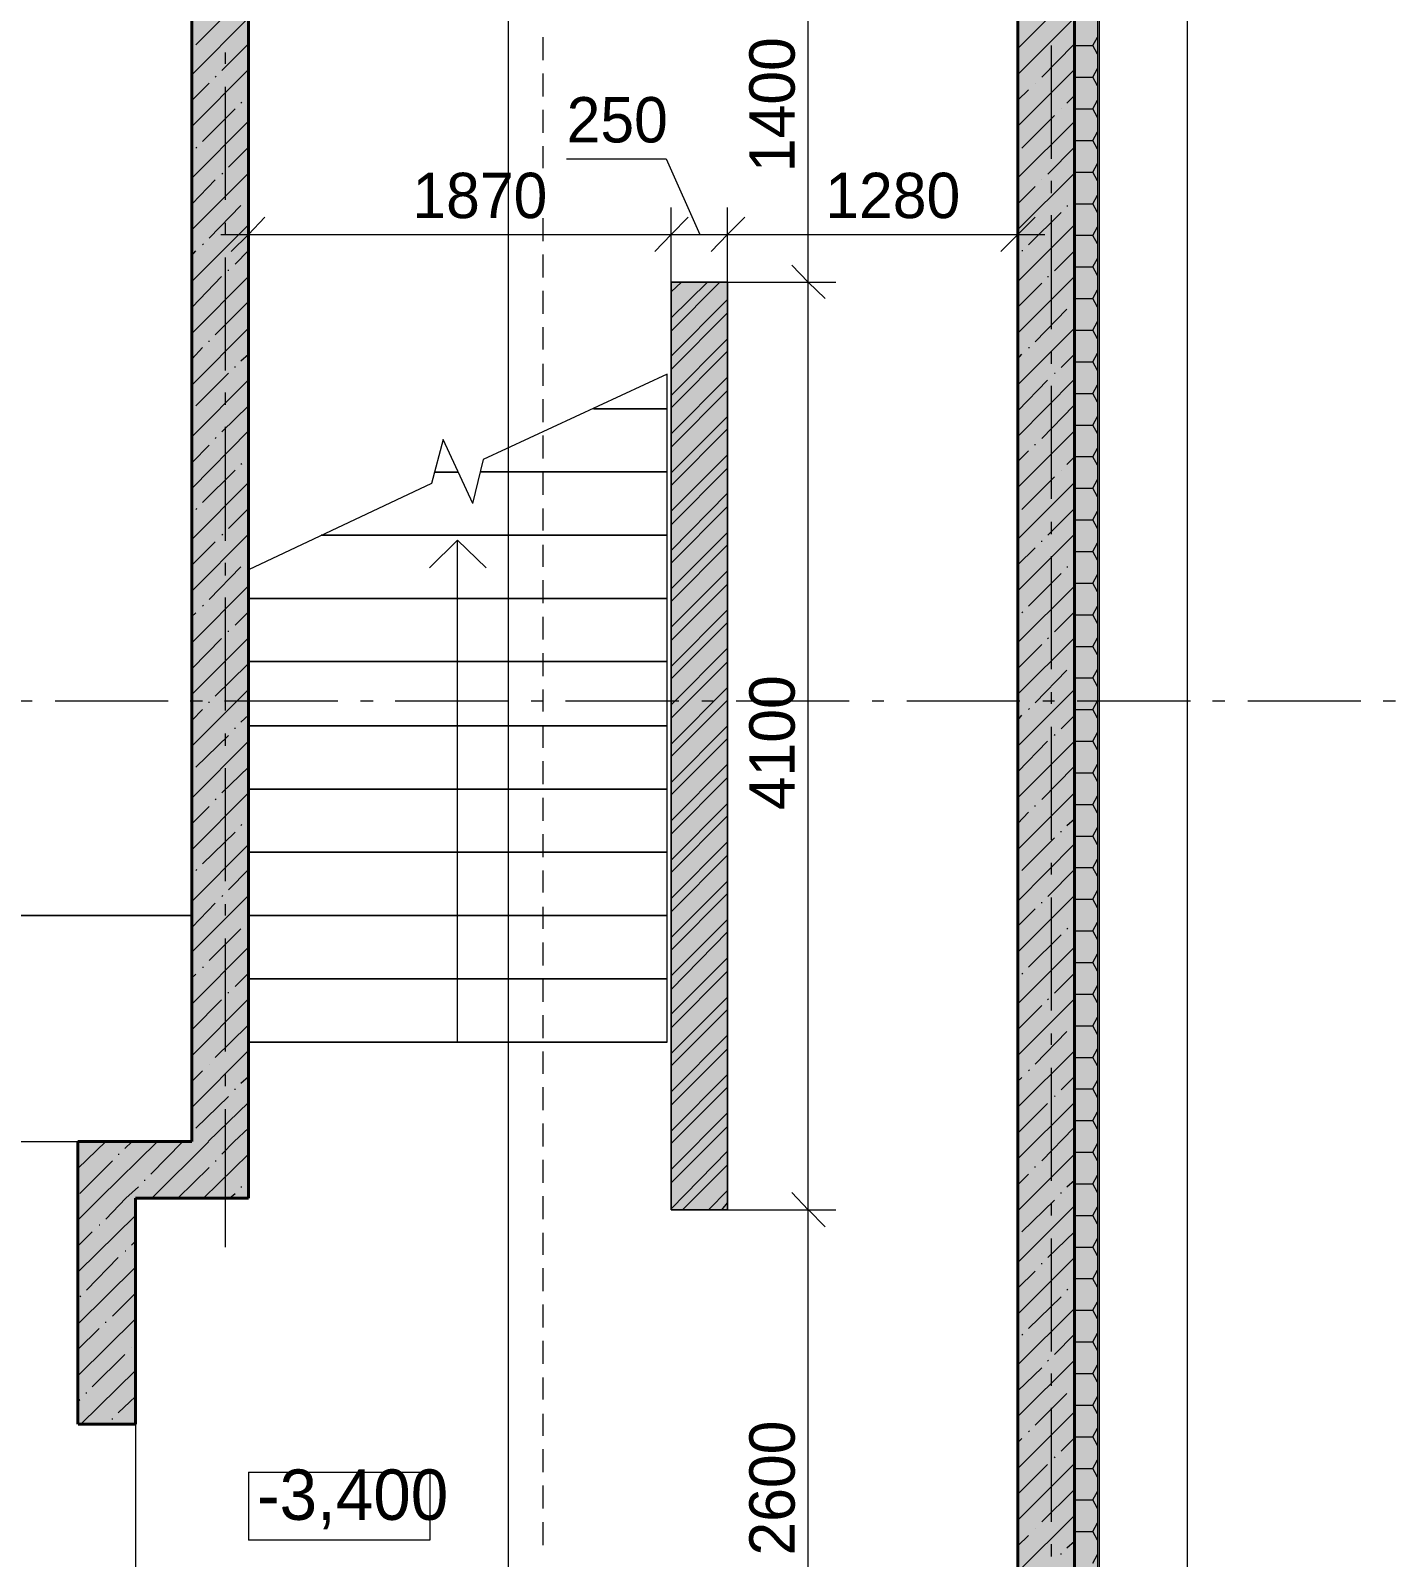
# Model space of a CAD drawing. Header units: millimetres. Extents: x -401725 to 250493, y 305116 to 802890.
# Drawn here: x -375094.682 to -375092.308, y 508973.08 to 508975.737 of the extents above; entities that cross this region are included whole.
import ezdxf

# ---------------------------------------------------------------- set-up
doc = ezdxf.new("R2010")
doc.units = ezdxf.units.MM
doc.layers.add('PDF _Геометрия', color=7, linetype='Continuous', true_color=0x1d1d1d)
doc.layers.add('PDF _Сплошная заливка', color=7, linetype='Continuous', true_color=0xffffff)
doc.layers.add('PDF _Текст', color=7, linetype='Continuous')

msp = doc.modelspace()

# ---------------------------------------------------------------- hatches: boundary and pattern name
at = {"layer": 'PDF _Сплошная заливка', "transparency": 33554559}
h = msp.add_hatch(color=256, dxfattribs=at)
h.paths.add_polyline_path([(-375094.5014482606, 508973.3128473889), (-375094.5014482606, 508973.7054729856), (-375094.59968604, 508973.7054729856), (-375094.59968604, 508973.3128473889)])
h.paths.add_polyline_path([(-375094.5014482606, 508972.7412039834), (-375094.59968604, 508972.7412039834), (-375094.59968604, 508972.6628738374), (-375094.5014482606, 508972.6628738374)])

# ---------------------------------------------------------------- linework, layer by layer
at = {"layer": 'PDF _Геометрия', "color": 8, "lineweight": 9, "true_color": 0x808080}
for points in [[(-375093.8513441618, 508988.3287849821), (-375093.8513441618, 508972.0014773926)], [(-375093.7913059131, 508975.7254213092), (-375093.7913059131, 508975.68540814)], [(-375093.7913059131, 508975.6620939437), (-375093.7913059131, 508975.6220807746)], [(-375093.7913059131, 508975.5987631875), (-375093.7913059131, 508975.5587500183)], [(-375093.7913059131, 508975.5354069999), (-375093.7913059131, 508975.4970819275)], [(-375093.7913059131, 508975.472077939), (-375093.7913059131, 508975.4337528666)], [(-375093.7913059131, 508975.4104086953), (-375093.7913059131, 508975.3704219026)], [(-375093.7913059131, 508975.3470796344), (-375093.7913059131, 508975.3070928417)], [(-375093.7913059131, 508975.2837505735), (-375093.7913059131, 508975.2437374044)], [(-375093.7913059131, 508975.2204215127), (-375093.7913059131, 508975.1820964403)], [(-375093.7913059131, 508975.1570924518), (-375093.7913059131, 508975.1187410029)], [(-375093.7913059131, 508975.0954232081), (-375093.7913059131, 508975.0554100389)], [(-375093.7913059131, 508975.0320941472), (-375093.7913059131, 508974.992080978)], [(-375093.7913059131, 508974.9687379596), (-375093.7913059131, 508974.9287511669)], [(-375093.7913059131, 508974.9054072033), (-375093.7913059131, 508974.8670821309)], [(-375093.7913059131, 508974.8420781425), (-375093.7913059131, 508974.8037530701)], [(-375093.7913059131, 508974.7804105941), (-375093.7913059131, 508974.7404238015)], [(-375093.7913059131, 508974.7170815333), (-375093.7913059131, 508974.6770947406)], [(-375093.7913059131, 508974.6537524724), (-375093.7913059131, 508974.6137393032)], [(-375093.7913059131, 508974.5904217161), (-375093.7913059131, 508974.5520702672)], [(-375093.7913059131, 508974.5270926552), (-375093.7913059131, 508974.4887412064)], [(-375093.7913059131, 508974.4654251069), (-375093.7913059131, 508974.4254119378)], [(-375093.7913059131, 508974.4020943507), (-375093.7913059131, 508974.3620811815)], [(-375093.7913059131, 508974.3387398585), (-375093.7913059131, 508974.2987530658)], [(-375093.7913059131, 508974.2754091022), (-375093.7913059131, 508974.2370840298)], [(-375093.7913059131, 508974.2120800413), (-375093.7913059131, 508974.1737549689)], [(-375093.7913059131, 508974.150412493), (-375093.7913059131, 508974.1104257004)], [(-375093.7913059131, 508974.0870817367), (-375093.7913059131, 508974.0470685675)], [(-375093.7913059131, 508974.0237526759), (-375093.7913059131, 508973.9837395067)], [(-375093.7913059131, 508973.960423615), (-375093.7913059131, 508973.9220721661)], [(-375093.7913059131, 508973.8987543713), (-375093.7913059131, 508973.8587412021)], [(-375093.7913059131, 508973.8354270058), (-375093.7913059131, 508973.7954138367)], [(-375093.7913059131, 508973.7720708182), (-375093.7913059131, 508973.7320840256)], [(-375093.7913059131, 508973.7087400619), (-375093.7913059131, 508973.6687532692)], [(-375093.7913059131, 508973.6454110011), (-375093.7913059131, 508973.6070859287)], [(-375093.7913059131, 508973.5837434528), (-375093.7913059131, 508973.5437566601)], [(-375093.7913059131, 508973.5204126965), (-375093.7913059131, 508973.4803995273)], [(-375093.7913059131, 508973.4570836356), (-375093.7913059131, 508973.4170704664)], [(-375093.7913059131, 508973.3937545747), (-375093.7913059131, 508973.3554031258)], [(-375093.7913059131, 508973.3304255139), (-375093.7913059131, 508973.292074065)], [(-375093.7913059131, 508973.2687562702), (-375093.7913059131, 508973.2287431009)], [(-375093.7913059131, 508973.2054000825), (-375093.7913059131, 508973.1654132899)], [(-375093.7913059131, 508973.1420710217), (-375093.7913059131, 508973.102084229)]]:
    msp.add_lwpolyline(points, dxfattribs=at)
at = {"layer": 'PDF _Геометрия', "color": 7, "lineweight": 9}
for points in [[(-375092.8263434836, 508987.8987725971), (-375092.8263434836, 508970.4574344848)], [(-375092.8230848844, 508970.4571344982), (-375092.8230848844, 508987.9018383344)], [(-375092.8662808209, 508987.860451208), (-375092.8662808209, 508970.456635048)], [(-375092.8662808209, 508987.8587805825), (-375092.8662808209, 508970.4566326656)], [(-375092.669591639, 508972.5637154444), (-375092.669591639, 508986.9375158467)], [(-375094.4014675884, 508975.9487672159), (-375094.4014675884, 508974.1971569456), (-375094.4014675884, 508973.8038337511)], [(-375093.4697087078, 508975.2987770899), (-375093.3297411073, 508975.2987770899), (-375093.3297411073, 508975.898824877)], [(-375094.3031229975, 508975.8504857352), (-375094.3031229975, 508974.7987972602)], [(-375092.964622021, 508972.6620719033), (-375092.964622021, 508975.8503710873)], [(-375094.3430603347, 508975.6787836681), (-375094.3430603347, 508975.698780413)], [(-375092.9064860346, 508975.5138141179), (-375092.9064860346, 508975.7104846702)], [(-375094.3430603347, 508975.4421266315), (-375094.3430603347, 508975.6387873234)], [(-375093.7497816618, 508975.5137886866), (-375093.5764199418, 508975.5137886866)], [(-375093.5764045187, 508975.5137615599), (-375093.5180078615, 508975.3821036469)], [(-375092.9064860346, 508975.453811473), (-375092.9064860346, 508975.4754813059)], [(-375094.3031229975, 508975.4238205393), (-375094.3031229975, 508975.3821460271), (-375094.3031229975, 508975.3354674458)], [(-375093.5679952306, 508975.2987455699), (-375093.5679952306, 508975.3820799057), (-375093.5679952306, 508975.4287715295)], [(-375093.4696506396, 508975.2987688136), (-375093.4696506396, 508975.3821036416), (-375093.4696506396, 508975.4287668893)], [(-375092.964622021, 508975.4237587582), (-375092.964622021, 508975.3820900782), (-375092.964622021, 508975.3354211539)], [(-375092.9064860346, 508975.2171646089), (-375092.9064860346, 508975.4154772231)], [(-375094.3511983556, 508975.3820799057), (-375093.5679669753, 508975.3820799057)], [(-375094.3430603347, 508975.3821087278), (-375094.3430603347, 508975.4021054726)], [(-375093.5679748855, 508975.3821036416), (-375093.469652547, 508975.3821036416)], [(-375093.4698642627, 508975.3821494179), (-375092.9181541339, 508975.3821494179)], [(-375094.3430603347, 508975.1454516912), (-375094.3430603347, 508975.3421123831)], [(-375093.5679952306, 508973.6854127643), (-375093.5679952306, 508975.2988058061)], [(-375093.5679748855, 508975.2987669174), (-375093.469652547, 508975.2987669174)], [(-375093.4697087078, 508973.6854500636), (-375093.3297411073, 508973.6854500636), (-375093.3297411073, 508975.2988365272)], [(-375093.4696506396, 508975.2987669174), (-375093.4696506396, 508973.6854302235)], [(-375093.3296936355, 508975.2987838716), (-375093.2813844365, 508975.2987838716)], [(-375092.9064860346, 508975.157161964), (-375092.9064860346, 508975.1788317969)], [(-375093.5747870871, 508975.1388056408), (-375093.8947631016, 508974.990455534)], [(-375093.5747870871, 508975.0788165593), (-375093.5747870871, 508975.1388087471)], [(-375092.9064860346, 508974.9221579629), (-375092.9064860346, 508975.1188285151)], [(-375094.3430603347, 508975.0854609142), (-375094.3430603347, 508975.1071240545)], [(-375093.5747870871, 508974.9688023856), (-375093.5747870871, 508975.0788189965)], [(-375094.3430603347, 508974.8487750554), (-375094.3430603347, 508975.0471021401)], [(-375093.9646288026, 508975.0254107976), (-375093.9845944195, 508974.9487533371)], [(-375093.9130100146, 508974.9137537609), (-375093.9645625964, 508975.0254334839)], [(-375093.8948079747, 508974.9904698661), (-375093.9132270285, 508974.9138202919)], [(-375093.5747870871, 508974.8588153386), (-375093.5747870871, 508974.9688054448)], [(-375093.9847297141, 508974.948789636), (-375094.3029746403, 508974.7987786343)], [(-375092.9064860346, 508974.8604853283), (-375092.9064860346, 508974.8821551612)], [(-375093.9396349061, 508974.8504263955), (-375093.9880000117, 508974.802087578)], [(-375093.9396484695, 508974.8504077459), (-375093.8896498682, 508974.8020933053)], [(-375093.9396349061, 508974.7487536931), (-375093.9396349061, 508974.8504255562)], [(-375093.5747870871, 508974.7488028603), (-375093.5747870871, 508974.8588194712)], [(-375092.9064860346, 508974.6254813271), (-375092.9064860346, 508974.8221518794)], [(-375094.3430603347, 508974.7887859739), (-375094.3430603347, 508974.8104491141)], [(-375094.3031229975, 508974.7488045557), (-375094.3031229975, 508974.7988191856)], [(-375094.3430603347, 508974.5537938407), (-375094.3430603347, 508974.7504545326)], [(-375094.3031229975, 508974.638822595), (-375094.3031229975, 508974.7488078644)], [(-375093.9396349061, 508974.6387513874), (-375093.9396349061, 508974.7487557118)], [(-375093.5747870871, 508974.6388175088), (-375093.5747870871, 508974.7488076149)], [(-375094.3031229975, 508974.5271452133), (-375094.3031229975, 508974.6388245607)], [(-375093.9396349061, 508974.5270909598), (-375093.9396349061, 508974.6387512687)], [(-375093.5747870871, 508974.5271350408), (-375093.5747870871, 508974.638821786)], [(-375092.9064860346, 508974.5654786823), (-375092.9064860346, 508974.5854795342)], [(-375094.7013536561, 508974.5704191391), (-375094.6796548952, 508974.5704191391)], [(-375094.6396742399, 508974.570451352), (-375094.4430361616, 508974.570451352)], [(-375094.4045837722, 508974.5704327024), (-375094.3829920559, 508974.5704327024)], [(-375094.344708284, 508974.5704259208), (-375094.1479984258, 508974.5704259208)], [(-375094.1080749832, 508974.5704377887), (-375094.0863319929, 508974.5704377887)], [(-375094.0480977696, 508974.5704259208), (-375093.8513343574, 508974.5704259208)], [(-375093.8113491802, 508974.5704276162), (-375093.7913030309, 508974.5704276162)], [(-375093.751473692, 508974.5704377887), (-375093.5546906765, 508974.5704377887)], [(-375093.5145623421, 508974.5704157482), (-375093.4946432646, 508974.5704157482)], [(-375093.4545580018, 508974.5704293116), (-375093.2580248041, 508974.5704293116)], [(-375093.2180399897, 508974.5704293116), (-375093.1979842188, 508974.5704293116)], [(-375093.157893234, 508974.5704462658), (-375092.9613628761, 508974.5704462658)], [(-375092.9212463699, 508974.5704360933), (-375092.9013231386, 508974.5704360933)], [(-375092.8614827794, 508974.5704327024), (-375092.6647028159, 508974.5704327024)], [(-375092.6263482308, 508974.570431007), (-375092.6046654915, 508974.570431007)], [(-375092.5647841032, 508974.5704377887), (-375092.3680416085, 508974.5704377887)], [(-375092.3295613927, 508974.5704411796), (-375092.308005704, 508974.5704411796)], [(-375094.3031229975, 508974.4171361258), (-375094.3031229975, 508974.5271474529)], [(-375093.9396349061, 508974.4170869587), (-375093.9396349061, 508974.5270912831)], [(-375093.5747870871, 508974.4171462983), (-375093.5747870871, 508974.5271364045)], [(-375094.3430603347, 508974.4921093382), (-375094.3430603347, 508974.5137724784)], [(-375092.9064860346, 508974.3288318181), (-375092.9064860346, 508974.5254754648)], [(-375094.3430603347, 508974.257117205), (-375094.3430603347, 508974.4537778969)], [(-375094.3031229975, 508974.3071524697), (-375094.3031229975, 508974.4171377391)], [(-375093.9396349061, 508974.3070829574), (-375093.9396349061, 508974.4170872819)], [(-375093.5747870871, 508974.3071338201), (-375093.5747870871, 508974.417150431)], [(-375094.3031229975, 508974.1971433822), (-375094.3031229975, 508974.3071547093)], [(-375093.9396349061, 508974.1970772608), (-375093.9396349061, 508974.3070815852)], [(-375093.5747870871, 508974.1971484685), (-375093.5747870871, 508974.3071385747)], [(-375092.9064860346, 508974.2688308686), (-375092.9064860346, 508974.2888317206)], [(-375094.3430603347, 508974.197126428), (-375094.3430603347, 508974.2171231728)], [(-375092.9064860346, 508974.0321551824), (-375092.9064860346, 508974.2288257346)], [(-375094.3031229975, 508974.0871342948), (-375094.3031229975, 508974.1971456218)], [(-375093.9396349061, 508974.0870732596), (-375093.9396349061, 508974.197077584)], [(-375093.5747870871, 508974.0871359902), (-375093.5747870871, 508974.1971526011)], [(-375094.3430603347, 508973.96044396), (-375094.3430603347, 508974.157104652)], [(-375094.3031229975, 508973.8038065553), (-375094.3031229975, 508973.9771506386), (-375094.3031229975, 508974.087135908)], [(-375093.9396349061, 508973.9770709539), (-375093.9396349061, 508974.0870752783)], [(-375093.5747870871, 508973.9771472478), (-375093.5747870871, 508974.087137354)], [(-375092.9064860346, 508973.9721525375), (-375092.9064860346, 508973.9921533894)], [(-375094.3430603347, 508973.9004514877), (-375094.3430603347, 508973.9204482325)], [(-375092.9064860346, 508973.7354802421), (-375092.9064860346, 508973.9321507943)], [(-375094.3430603347, 508973.6204408405), (-375094.3430603347, 508973.8604538528)], [(-375096.016474777, 508973.8038209674), (-375094.5997705794, 508973.8038209674)], [(-375094.5997843745, 508973.8038209674), (-375094.5997843745, 508973.3121413072)], [(-375094.4998121794, 508973.7054729856), (-375094.4998121794, 508972.6621352073)], [(-375093.4696506396, 508973.6854280231), (-375093.5679729782, 508973.6854280231)], [(-375093.3297411073, 508972.6137913993), (-375093.3297411073, 508973.68549002)], [(-375093.3296936355, 508973.6854500636), (-375093.2813844365, 508973.6854500636)], [(-375092.9064860346, 508973.6754775972), (-375092.9064860346, 508973.69714743)], [(-375092.9064860346, 508973.4388307331), (-375092.9064860346, 508973.6354743797)], [(-375092.9064860346, 508973.3788280882), (-375092.9064860346, 508973.400497921)], [(-375092.9064860346, 508973.1421557927), (-375092.9064860346, 508973.3404953313)], [(-375094.59968604, 508973.3121454846), (-375094.4998091064, 508973.3121454846)], [(-375094.4998121794, 508973.3121454846), (-375094.4998121794, 508972.7404862327)], [(-375094.3031229975, 508973.2288223237), (-375094.3031229975, 508973.1104708791)], [(-375094.3030602669, 508973.2287612886), (-375093.9879917041, 508973.2287612886), (-375093.9879917041, 508973.1104267875)], [(-375093.9879917041, 508973.110427684), (-375094.3030602669, 508973.110427684)], [(-375092.9064860346, 508973.0821514524), (-375092.9064860346, 508973.1038212853)]]:
    msp.add_lwpolyline(points, dxfattribs=at)
at = {"layer": 'PDF _Геометрия', "color": 7, "lineweight": 40}
for points in [[(-375094.4014675884, 508975.8504670856), (-375094.4014675884, 508973.8038708963)], [(-375094.3031229975, 508973.8038107949), (-375094.3031229975, 508975.8505271146)], [(-375092.964622021, 508975.8504263955), (-375092.964622021, 508972.6621272115)], [(-375092.8662808209, 508972.6620820758), (-375092.8662808209, 508975.8504759428)], [(-375094.4014675884, 508973.8038243583), (-375094.5998582814, 508973.8038243583)], [(-375094.5997843745, 508973.8038209674), (-375094.5997843745, 508973.705474681), (-375094.5997843745, 508973.3121413072)], [(-375094.3031229975, 508973.7054780719), (-375094.3031229975, 508973.8038132405)], [(-375094.4998935596, 508973.7054780719), (-375094.3031189709, 508973.7054780719)], [(-375094.4998121794, 508973.3121454846), (-375094.4998121794, 508973.7054789956)], [(-375094.59968604, 508973.3121454846), (-375094.4998091064, 508973.3121454846)]]:
    msp.add_lwpolyline(points, dxfattribs=at)
at = {"layer": 'PDF _Геометрия', "lineweight": 9}
for points in [[(-375094.4013794265, 508975.6604663396), (-375094.3031224438, 508975.7588015082)], [(-375094.3949368267, 508975.7121461628), (-375094.338165996, 508975.768838871)], [(-375092.9646830561, 508975.7054187322), (-375092.9130066211, 508975.7570951672)], [(-375092.9646254118, 508975.6604188678), (-375092.8662780658, 508975.7587392747)], [(-375092.8347019092, 508975.7104337875), (-375092.8263418942, 508975.725427879)], [(-375094.3497775928, 508975.6671378213), (-375094.3031250744, 508975.7138164025)], [(-375092.9231452414, 508975.6554885835), (-375092.8681828289, 508975.7121483674)], [(-375092.8663147293, 508975.7104710868), (-375092.8347673736, 508975.7104710868)], [(-375092.8263434836, 508975.6954394841), (-375092.8347034986, 508975.7104335756)], [(-375094.4013794265, 508975.5704716971), (-375094.3031224438, 508975.6688068658)], [(-375092.8347019092, 508975.655446198), (-375092.8263418942, 508975.6704402894)], [(-375094.4012370112, 508975.615429176), (-375094.3713134662, 508975.6454307824)], [(-375094.361191167, 508975.6554241575), (-375094.3596295571, 508975.6570898747)], [(-375092.9646254118, 508975.570398794), (-375092.8662780658, 508975.66874614)], [(-375092.9347385303, 508975.6454567774), (-375092.9347385303, 508975.6454567774)], [(-375092.8663147293, 508975.6554648476), (-375092.8347673736, 508975.6554648476)], [(-375092.8263434836, 508975.6404247679), (-375092.8347034986, 508975.6554458271)], [(-375094.3046861757, 508975.6221532157), (-375094.3031224041, 508975.6237951758)], [(-375092.9647101828, 508975.6154563027), (-375092.9464225241, 508975.6337977486)], [(-375092.8794813688, 508975.6104107298), (-375092.8662785744, 508975.6237482466)], [(-375094.3832723302, 508975.5438213743), (-375094.3264876394, 508975.6004758276)], [(-375094.3163676264, 508975.6104768512), (-375094.3148043635, 508975.6121443317)], [(-375092.8896437223, 508975.6004145275), (-375092.8896437223, 508975.6004145275)], [(-375092.8663147293, 508975.6004603039), (-375092.8347673736, 508975.6004603039)], [(-375092.8263434836, 508975.5854354829), (-375092.8347034986, 508975.6004295744)], [(-375092.8347019092, 508975.6004314817), (-375092.8263418942, 508975.6154255732)], [(-375094.4013794265, 508975.4804787501), (-375094.3031224438, 508975.5788139187)], [(-375092.9646254118, 508975.4804075424), (-375092.8662780658, 508975.5787548884)], [(-375092.9578606819, 508975.5321009289), (-375092.9013217822, 508975.5887475245)], [(-375092.8663147293, 508975.5454557601), (-375092.8347673736, 508975.5454557601)], [(-375092.8263434836, 508975.5304207667), (-375092.8347034986, 508975.5454418259)], [(-375092.8347019092, 508975.5454421968), (-375092.8263418942, 508975.5604362882)], [(-375094.3946045242, 508975.5321246648), (-375094.3930440587, 508975.5337891613)], [(-375094.3380486702, 508975.4988011649), (-375094.3031244386, 508975.5338035851)], [(-375092.9128913351, 508975.4870891966), (-375092.8662773903, 508975.5337570331)], [(-375094.4013794265, 508975.3904841076), (-375094.3031224438, 508975.4888192762)], [(-375094.3495097163, 508975.4870858057), (-375094.3479475977, 508975.4887520655)], [(-375092.9646254118, 508975.3904128999), (-375092.8662780658, 508975.4887333068)], [(-375092.8663147293, 508975.4904512165), (-375092.8347673736, 508975.4904512165)], [(-375092.8263434836, 508975.4754314817), (-375092.8347034986, 508975.4904255732)], [(-375092.8347019092, 508975.4904257851), (-375092.8263418942, 508975.5054198766)], [(-375094.4013421272, 508975.4353958101), (-375094.3612608064, 508975.4770647677)], [(-375092.9648695524, 508975.4354602361), (-375092.9347392084, 508975.4654560696)], [(-375092.9230570795, 508975.4771031669), (-375092.9230570795, 508975.4771031669)], [(-375094.371407774, 508975.3754694592), (-375094.3164330273, 508975.4321377407)], [(-375094.3046861757, 508975.4421418903), (-375094.3031224041, 508975.4438099133)], [(-375092.8795763124, 508975.4320727849), (-375092.8779601523, 508975.4320727849)], [(-375092.8678948616, 508975.4420655963), (-375092.866278193, 508975.443736154)], [(-375092.8663147293, 508975.4354737995), (-375092.8347673736, 508975.4354737995)], [(-375092.8263434836, 508975.4204438922), (-375092.8347034986, 508975.4354379837)], [(-375092.8347019092, 508975.4354381956), (-375092.8263418942, 508975.4504322871)], [(-375092.9461961854, 508975.3637574909), (-375092.8896439343, 508975.4204174633)], [(-375094.4013794265, 508975.3004657293), (-375094.3031224438, 508975.3988008979)], [(-375092.9646254118, 508975.3004216483), (-375092.8662780658, 508975.3987420552)], [(-375092.8663147293, 508975.3804692557), (-375092.8347673736, 508975.3804692557)], [(-375092.8263434836, 508975.3654274805), (-375092.8347034986, 508975.380421572)], [(-375092.8347019092, 508975.3804234794), (-375092.8263418942, 508975.3954445386)], [(-375094.4014370709, 508975.3454316852), (-375094.3946756047, 508975.3537534897)], [(-375094.3829230734, 508975.3637761405), (-375094.3813622265, 508975.3654410439)], [(-375094.3265808425, 508975.3304645086), (-375094.3031242691, 508975.3538168306)], [(-375092.9580844775, 508975.3538104558), (-375092.9564711149, 508975.3538104558)], [(-375092.901304828, 508975.3187440631), (-375092.8662770062, 508975.3537449405)], [(-375092.8663147293, 508975.325464712), (-375092.8347673736, 508975.325464712)], [(-375092.8263434836, 508975.310439891), (-375092.8347034986, 508975.3254339825)], [(-375092.8347019092, 508975.3254341944), (-375092.8263418942, 508975.3404282859)], [(-375094.4013963807, 508975.255494687), (-375094.349850668, 508975.3088366924)], [(-375094.4013794265, 508975.2104727822), (-375094.3031224438, 508975.3088079508)], [(-375094.3381707405, 508975.3188254433), (-375094.3381707405, 508975.32049211)], [(-375092.9647678271, 508975.2554539969), (-375092.9230597286, 508975.2971082786)], [(-375092.9646254118, 508975.2104032699), (-375092.8662780658, 508975.3087506159)], [(-375092.9129896696, 508975.3087699013), (-375092.9113746539, 508975.3087699013)], [(-375092.8663147293, 508975.2704601682), (-375092.8347673736, 508975.2704601682)], [(-375092.8263434836, 508975.2554234794), (-375092.8347034986, 508975.2704445386)], [(-375092.8347019092, 508975.2704466049), (-375092.8263418942, 508975.2854406963)], [(-375094.3613064556, 508975.2071260212), (-375094.3047546468, 508975.2637820702)], [(-375092.9345418614, 508975.195410662), (-375092.8795924189, 508975.2520570753)], [(-375092.8678948616, 508975.2637513874), (-375092.866278193, 508975.2637513874)], [(-375094.4013794265, 508975.1204798351), (-375094.3031224438, 508975.2188150038)], [(-375092.9646254118, 508975.1204086274), (-375092.8662780658, 508975.2187559734)], [(-375092.8347019092, 508975.2154318886), (-375092.8263418942, 508975.2304259801)], [(-375094.3713128304, 508975.1954327024), (-375094.3713128304, 508975.1970980128)], [(-375092.8663147293, 508975.2154539291), (-375092.8347673736, 508975.2154539291)], [(-375092.8263434836, 508975.2004375852), (-375092.8347034986, 508975.2154316767)], [(-375094.4012031027, 508975.1654356185), (-375094.3829932215, 508975.1854144597)], [(-375094.3164150982, 508975.1621532835), (-375094.3031230399, 508975.1738033817)], [(-375092.9648254715, 508975.1654627453), (-375092.958103657, 508975.1737977953)], [(-375092.9464030268, 508975.1854856674), (-375092.9447892827, 508975.1854856674)], [(-375092.8897217117, 508975.1503989297), (-375092.8662800155, 508975.1737328479)], [(-375092.8347019092, 508975.1604426037), (-375092.8263418942, 508975.1754366952)], [(-375094.3949368267, 508975.0838333101), (-375094.338165996, 508975.1404999768)], [(-375094.3264892898, 508975.1504972641), (-375094.3264892898, 508975.1521643376)], [(-375092.9013082188, 508975.1404298542), (-375092.8996928217, 508975.1404298542)], [(-375092.8663147293, 508975.1604765121), (-375092.8347673736, 508975.1604765121)], [(-375092.8263434836, 508975.1454211736), (-375092.8347034986, 508975.1604422329)], [(-375094.4013794265, 508975.0304868881), (-375094.3031224438, 508975.1288220568)], [(-375092.9646830561, 508975.0754426715), (-375092.9130066211, 508975.1287609044)], [(-375092.9646254118, 508975.0304173758), (-375092.8662780658, 508975.1304083377)], [(-375092.8347019092, 508975.1054278875), (-375092.8263418942, 508975.1204219789)], [(-375092.8663147293, 508975.1054702729), (-375092.8347673736, 508975.1054702729)], [(-375092.8263434836, 508975.0904318886), (-375092.8347034986, 508975.1054259801)], [(-375094.3497775928, 508975.0387995373), (-375094.3031250744, 508975.0838100955)], [(-375092.9231452414, 508975.0271587766), (-375092.8681828289, 508975.0838185605)], [(-375092.8347019092, 508975.0504386025), (-375092.8263418942, 508975.065432694)], [(-375094.4013794265, 508974.9404668143), (-375094.3031224438, 508975.0404700033)], [(-375092.9646254118, 508974.9420689872), (-375092.8662780658, 508975.0404163331)], [(-375092.8663147293, 508975.0504657293), (-375092.8347673736, 508975.0504657293)], [(-375092.8263434836, 508975.0354442991), (-375092.8347034986, 508975.0504383906)], [(-375094.4012370112, 508974.9854209023), (-375094.3713134662, 508975.0154225087)], [(-375094.361191167, 508975.0270892644), (-375094.3596295571, 508975.0287549816)], [(-375092.9647101828, 508974.9871146279), (-375092.9464225241, 508975.0054560738)], [(-375092.9347385303, 508975.0154434175), (-375092.9347385303, 508975.0171113472)], [(-375092.8347019092, 508974.9954238862), (-375092.8263418942, 508975.0104449455)], [(-375094.3163676264, 508974.9821572169), (-375094.3148043635, 508974.9838246973)], [(-375094.3046861757, 508974.9938166271), (-375094.3031224041, 508974.9954846501)], [(-375092.8794813688, 508974.9820809229), (-375092.8662785744, 508974.9954184397)], [(-375092.8663147293, 508974.9954611855), (-375092.8347673736, 508974.9954611855)], [(-375092.8263434836, 508974.9804295829), (-375092.8347034986, 508974.9954236744)], [(-375094.3832723302, 508974.9154915675), (-375094.3264876394, 508974.9721460207)], [(-375092.9578606819, 508974.9037609495), (-375092.9013217822, 508974.960434463)], [(-375092.8896437223, 508974.9720948932), (-375092.8896437223, 508974.9720948932)], [(-375092.8347019092, 508974.9404346013), (-375092.8263418942, 508974.9554286927)], [(-375094.4013794265, 508974.8521421615), (-375094.3031224438, 508974.9504773302)], [(-375092.9646254118, 508974.8520760401), (-375092.8662780658, 508974.9504233861)], [(-375092.8663147293, 508974.9404566418), (-375092.8347673736, 508974.9404566418)], [(-375092.8263434836, 508974.9254402979), (-375092.8347034986, 508974.9404343894)], [(-375094.3946045242, 508974.9037914671), (-375094.3930440587, 508974.9054559636)], [(-375094.3380486702, 508974.8704645764), (-375094.3031244386, 508974.9054669966)], [(-375092.9128913351, 508974.858732263), (-375092.8662773903, 508974.9054000995)], [(-375092.8347019092, 508974.885419885), (-375092.8263418942, 508974.9004409443)], [(-375092.8663147293, 508974.885452098), (-375092.8347673736, 508974.885452098)], [(-375092.8263434836, 508974.8704238862), (-375092.8347034986, 508974.8854179777)], [(-375094.4013794265, 508974.7621492145), (-375094.3031224438, 508974.8604843831)], [(-375094.4013421272, 508974.8070575261), (-375094.3612608064, 508974.8470607665)], [(-375094.3495097163, 508974.8587356538), (-375094.3479475977, 508974.8604019136)], [(-375092.9646254118, 508974.7620847885), (-375092.8662780658, 508974.8604051954)], [(-375092.9230570795, 508974.847110152), (-375092.9230570795, 508974.8487784759)], [(-375092.8347019092, 508974.8304306001), (-375092.8263418942, 508974.8454246916)], [(-375092.9648695524, 508974.8071151704), (-375092.9347392084, 508974.8371110039)], [(-375092.8663147293, 508974.830474681), (-375092.8347673736, 508974.830474681)], [(-375092.8263434836, 508974.8154362967), (-375092.8347034986, 508974.8304303882)], [(-375094.371407774, 508974.7471210027), (-375094.3164330273, 508974.8037892843)], [(-375094.3046861757, 508974.8138036063), (-375094.3031224041, 508974.8154716293)], [(-375092.8795763124, 508974.8037480643), (-375092.8779601523, 508974.8037480643)], [(-375092.8678948616, 508974.8137357894), (-375092.866278193, 508974.8154063471)], [(-375094.4013794265, 508974.6721291407), (-375094.3031224438, 508974.7704643093)], [(-375092.9646254118, 508974.6720647147), (-375092.8662780658, 508974.7704120607)], [(-375092.9461961854, 508974.7354107298), (-375092.8896439343, 508974.7920976265)], [(-375092.8663147293, 508974.7754701374), (-375092.8347673736, 508974.7754701374)], [(-375092.8263434836, 508974.7604215805), (-375092.8347034986, 508974.7754426397)], [(-375092.8347019092, 508974.7754413152), (-375092.8263418942, 508974.7904354066)], [(-375094.4014370709, 508974.7170967921), (-375094.3946756047, 508974.7237542357)], [(-375094.3829230734, 508974.7354514199), (-375094.3813622265, 508974.7371163233)], [(-375094.3265808425, 508974.7021533513), (-375094.3031242691, 508974.7254796105)], [(-375092.9580844775, 508974.7238140501), (-375092.9564711149, 508974.7254811915)], [(-375092.901304828, 508974.6904125608), (-375092.8662770062, 508974.7254134382)], [(-375092.8663147293, 508974.7204638982), (-375092.8347673736, 508974.7204638982)], [(-375092.8263434836, 508974.7054322956), (-375092.8347034986, 508974.720426387)], [(-375092.8347019092, 508974.7204265989), (-375092.8263418942, 508974.7354206904)], [(-375094.3381707405, 508974.6904871594), (-375094.3381707405, 508974.692153826)], [(-375094.4013963807, 508974.6271716619), (-375094.349850668, 508974.6788215099)], [(-375094.4013794265, 508974.5821361936), (-375094.3031224438, 508974.6804713623)], [(-375092.9647678271, 508974.6271292763), (-375092.9230597286, 508974.668783558)], [(-375092.9646254118, 508974.5820717677), (-375092.8662780658, 508974.6804191137)], [(-375092.9129896696, 508974.6787701048), (-375092.9113746539, 508974.6804389543)], [(-375092.8663147293, 508974.6654593545), (-375092.8347673736, 508974.6654593545)], [(-375092.8263434836, 508974.650444706), (-375092.8347034986, 508974.6654387975)], [(-375092.8347019092, 508974.665437314), (-375092.8263418942, 508974.6804314054)], [(-375094.3613064556, 508974.5787877372), (-375094.3047546468, 508974.6338019622)], [(-375092.8678948616, 508974.6337515908), (-375092.866278193, 508974.6354221485)], [(-375092.9345418614, 508974.5670537284), (-375092.8795924189, 508974.6237270777)], [(-375092.8663147293, 508974.6104548107), (-375092.8347673736, 508974.6104548107)], [(-375092.8263434836, 508974.5954282943), (-375092.8347034986, 508974.6104223858)], [(-375092.8347019092, 508974.6104225977), (-375092.8263418942, 508974.625443657)], [(-375094.4013794265, 508974.4921432466), (-375094.3031224438, 508974.5904784153)], [(-375092.9646254118, 508974.492080516), (-375092.8662780658, 508974.5904009229)], [(-375094.4012031027, 508974.5370837713), (-375094.3829932215, 508974.5554237231)], [(-375094.3713128304, 508974.5670893322), (-375094.3713128304, 508974.5687546426)], [(-375092.9464030268, 508974.5554807846), (-375092.9447892827, 508974.5571483201)], [(-375092.8663147293, 508974.5554756983), (-375092.8347673736, 508974.5554756983)], [(-375092.8263434836, 508974.5404407048), (-375092.8347034986, 508974.5554347963)], [(-375092.8347019092, 508974.5554350082), (-375092.8263418942, 508974.5704290997)], [(-375094.3164150982, 508974.533816695), (-375094.3031230399, 508974.5454667931)], [(-375092.9648254715, 508974.5371295476), (-375092.958103657, 508974.5454645975)], [(-375092.8897217117, 508974.5220674274), (-375092.8662800155, 508974.5454013456)], [(-375094.4013794265, 508974.4021502996), (-375094.3031224438, 508974.5004854682)], [(-375094.3949368267, 508974.4554933307), (-375094.338165996, 508974.5104933333)], [(-375094.3264892898, 508974.5221403305), (-375094.3264892898, 508974.523807404)], [(-375092.9646830561, 508974.4471077784), (-375092.9130066211, 508974.5004260113)], [(-375092.9646254118, 508974.402087569), (-375092.8662780658, 508974.5004079759)], [(-375092.9013082188, 508974.5104504026), (-375092.8996928217, 508974.512092723)], [(-375092.8663147293, 508974.5004711546), (-375092.8347673736, 508974.5004711546)], [(-375092.8263434836, 508974.4854242931), (-375092.8347034986, 508974.5004183846)], [(-375092.8347019092, 508974.5004185966), (-375092.8263418942, 508974.5154396558)], [(-375094.3497775928, 508974.4104629487), (-375094.3031250744, 508974.455473507)], [(-375092.9231452414, 508974.3988289698), (-375092.8681828289, 508974.4554887536)], [(-375092.8347019092, 508974.445431007), (-375092.8263418942, 508974.4604250985)], [(-375092.8663147293, 508974.4454666108), (-375092.8347673736, 508974.4454666108)], [(-375092.8263434836, 508974.4304367036), (-375092.8347034986, 508974.4454307951)], [(-375094.4013794265, 508974.3121302258), (-375094.3031224438, 508974.4104653944)], [(-375094.361191167, 508974.3987560667), (-375094.3596295571, 508974.4004217839)], [(-375092.9646254118, 508974.3120674952), (-375092.8662780658, 508974.4104148412)], [(-375092.8347019092, 508974.3904434175), (-375092.8263418942, 508974.4054375089)], [(-375094.4012370112, 508974.3570775321), (-375094.3713134662, 508974.3870791385)], [(-375092.9647101828, 508974.3571351764), (-375092.9464225241, 508974.3771171329)], [(-375092.9347385303, 508974.3871237832), (-375092.9347385303, 508974.3887917129)], [(-375092.8663147293, 508974.3904620672), (-375092.8347673736, 508974.3904620672)], [(-375092.8263434836, 508974.3754219874), (-375092.8347034986, 508974.3904430466)], [(-375094.3832723302, 508974.2871617606), (-375094.3264876394, 508974.3421491429)], [(-375094.3163676264, 508974.3538104558), (-375094.3148043635, 508974.3554779363)], [(-375094.3046861757, 508974.3654800386), (-375094.3031224041, 508974.3654800386)], [(-375092.8896437223, 508974.3420781425), (-375092.8896437223, 508974.3437477803)], [(-375092.8794813688, 508974.3537494207), (-375092.8662785744, 508974.3654163798)], [(-375092.8347019092, 508974.3354270058), (-375092.8263418942, 508974.3504210973)], [(-375094.4013794265, 508974.2221372787), (-375094.3031224438, 508974.3204724474)], [(-375092.9646254118, 508974.2220762435), (-375092.8662780658, 508974.3220672054)], [(-375092.9578606819, 508974.2754209701), (-375092.9013217822, 508974.3320944836)], [(-375092.8663147293, 508974.3354575234), (-375092.8347673736, 508974.3354575234)], [(-375092.8263434836, 508974.3204327024), (-375092.8347034986, 508974.3354267939)], [(-375092.8347019092, 508974.2804377209), (-375092.8263418942, 508974.2954318124)], [(-375094.3946045242, 508974.2754328381), (-375094.3930440587, 508974.2771233424)], [(-375094.3380486702, 508974.2421534191), (-375094.3031244386, 508974.2771558394)], [(-375092.9128913351, 508974.2304007607), (-375092.8662773903, 508974.2770685972)], [(-375092.8663147293, 508974.2804801064), (-375092.8347673736, 508974.2804801064)], [(-375092.8263434836, 508974.2654434175), (-375092.8347034986, 508974.2804375089)], [(-375092.8347019092, 508974.2254230047), (-375092.8263418942, 508974.2404440639)], [(-375094.4013794265, 508974.133812626), (-375094.3031224438, 508974.2321477946)], [(-375094.4013421272, 508974.1770577296), (-375094.3612608064, 508974.2187266872)], [(-375094.3495097163, 508974.2304109333), (-375094.3479475977, 508974.232077193)], [(-375092.9648695524, 508974.1787955361), (-375092.9347392084, 508974.2087913696)], [(-375092.9646254118, 508974.1337261595), (-375092.8662780658, 508974.2320735055)], [(-375092.9230570795, 508974.2187854314), (-375092.9230570795, 508974.2204537553)], [(-375092.8663147293, 508974.2254755627), (-375092.8347673736, 508974.2254755627)], [(-375092.8263434836, 508974.2104287012), (-375092.8347034986, 508974.2254227927)], [(-375094.3046861757, 508974.1854670178), (-375094.3031224041, 508974.1871350408)], [(-375092.8678948616, 508974.1854042872), (-375092.866278193, 508974.1870748448)], [(-375092.8347019092, 508974.1704354151), (-375092.8263418942, 508974.1854295066)], [(-375094.371407774, 508974.1187979775), (-375094.3164330273, 508974.1737987812)], [(-375092.9461961854, 508974.1070927909), (-375092.8896439343, 508974.1637527633)], [(-375092.8795763124, 508974.173753354), (-375092.8779601523, 508974.1754233861)], [(-375092.8663147293, 508974.1704693235), (-375092.8347673736, 508974.1704693235)], [(-375092.8263434836, 508974.1554394163), (-375092.8347034986, 508974.1704335078)], [(-375094.4013794265, 508974.0438179835), (-375094.3031224438, 508974.1421531521)], [(-375092.9646254118, 508974.0437349079), (-375092.8662780658, 508974.1420822538)], [(-375092.8347019092, 508974.1154190034), (-375092.8263418942, 508974.1304400627)], [(-375094.3829230734, 508974.107101268), (-375094.3813622265, 508974.107101268)], [(-375092.8663147293, 508974.1154647798), (-375092.8347673736, 508974.1154647798)], [(-375092.8263434836, 508974.1004247001), (-375092.8347034986, 508974.1154187915)], [(-375094.4014370709, 508974.0887618989), (-375094.3946756047, 508974.0954193425)], [(-375094.3265808425, 508974.0738167628), (-375094.3031242691, 508974.0971430219)], [(-375092.9580844775, 508974.0954825478), (-375092.9564711149, 508974.0971496892)], [(-375092.901304828, 508974.062082754), (-375092.8662770062, 508974.0970836314)], [(-375092.8347019092, 508974.0604297185), (-375092.8263418942, 508974.0754238099)], [(-375094.4013963807, 508973.9988232054), (-375094.349850668, 508974.0504990867)], [(-375094.4013794265, 508973.9537979097), (-375094.3031224438, 508974.0521330783)], [(-375094.3381707405, 508974.0621726113), (-375094.3381707405, 508974.063839278)], [(-375092.9646254118, 508973.9537419608), (-375092.8662780658, 508974.0520623677)], [(-375092.9129896696, 508974.0504386025), (-375092.9113746539, 508974.052107452)], [(-375092.8663147293, 508974.0604602361), (-375092.8347673736, 508974.0604602361)], [(-375092.8263434836, 508974.0454354151), (-375092.8347034986, 508974.0604295066)], [(-375092.9647678271, 508973.998777429), (-375092.9230597286, 508974.0404586191)], [(-375094.3613064556, 508973.9504748845), (-375094.3047546468, 508974.0054630463)], [(-375092.9345418614, 508973.938725617), (-375092.8795924189, 508973.9953989662)], [(-375092.8678948616, 508974.0053929618), (-375092.866278193, 508974.0070635194)], [(-375092.8663147293, 508974.0054556924), (-375092.8347673736, 508974.0054556924)], [(-375092.8263434836, 508973.9904206989), (-375092.8347034986, 508974.0054417581)], [(-375092.8347019092, 508974.005442129), (-375092.8263418942, 508974.0204362205)], [(-375094.4013794265, 508973.8638066581), (-375094.3031224438, 508973.9621418267)], [(-375092.9646254118, 508973.8637490137), (-375092.8662780658, 508973.9620694207)], [(-375092.8663147293, 508973.95047658), (-375092.8347673736, 508973.95047658)], [(-375092.8263434836, 508973.9354314139), (-375092.8347034986, 508973.9504255054)], [(-375092.8347019092, 508973.9504274128), (-375092.8263418942, 508973.9654215042)], [(-375094.4012031027, 508973.9087573552), (-375094.3829932215, 508973.9270973071)], [(-375094.3713128304, 508973.938745962), (-375094.3713128304, 508973.938745962)], [(-375094.3164150982, 508973.905478411), (-375094.3031230399, 508973.917154572)], [(-375092.9464030268, 508973.9271441961), (-375092.9447892827, 508973.9288117316)], [(-375092.8897217117, 508973.8937376205), (-375092.8662800155, 508973.9170715387)], [(-375094.3264892898, 508973.8938105236), (-375094.3264892898, 508973.8954775972)], [(-375092.9648254715, 508973.9087946545), (-375092.958103657, 508973.9154626944)], [(-375092.8663147293, 508973.8954720362), (-375092.8347673736, 508973.8954720362)], [(-375092.8263434836, 508973.8804438244), (-375092.8347034986, 508973.8954379159)], [(-375092.8347019092, 508973.8954381278), (-375092.8263418942, 508973.9104322193)], [(-375094.3949368267, 508973.8271533513), (-375094.338165996, 508973.8821533539)], [(-375094.373232047, 508973.8038107949), (-375094.3031229551, 508973.8721476097)], [(-375092.9646830561, 508973.8187728852), (-375092.9130066211, 508973.8704224054)], [(-375092.9646254118, 508973.7737306354), (-375092.8662780658, 508973.8720779814)], [(-375092.9013082188, 508973.8821138141), (-375092.8996928217, 508973.8837830578)], [(-375092.8663147293, 508973.8404674925), (-375092.8347673736, 508973.8404674925)], [(-375092.8263434836, 508973.8254274128), (-375092.8347034986, 508973.8404215042)], [(-375092.8347019092, 508973.8404234115), (-375092.8263418942, 508973.8554444708)], [(-375094.3281440207, 508973.8038107949), (-375094.3031236756, 508973.8271370541)], [(-375092.9231452414, 508973.770499163), (-375092.8681828289, 508973.8271589468)], [(-375094.5998894905, 508973.8021611503), (-375094.5965247368, 508973.8038435271)], [(-375094.599879318, 508973.7571426362), (-375094.5514271077, 508973.8038070353)], [(-375094.5614712505, 508973.7055035032), (-375094.4615045656, 508973.8038343671)], [(-375094.5180040468, 508973.7920852632), (-375094.5063320268, 508973.8037572831)], [(-375094.4731432069, 508973.7471193073), (-375094.4180426997, 508973.8037792575)], [(-375094.471295198, 508973.7053916054), (-375094.3729378093, 508973.8037489942)], [(-375094.3497369026, 508973.7821365327), (-375094.3281170423, 508973.8038084891)], [(-375092.8663147293, 508973.7854629487), (-375092.8347673736, 508973.7854629487)], [(-375092.8263434836, 508973.7704415186), (-375092.8347034986, 508973.7854356101)], [(-375092.8347019092, 508973.785435822), (-375092.8263418942, 508973.8004299134)], [(-375094.5965054302, 508973.713794112), (-375094.5397480119, 508973.7704478664)], [(-375094.5296176806, 508973.7821314465), (-375094.5280621743, 508973.7821314465)], [(-375094.4262139534, 508973.7054204276), (-375094.3713107535, 508973.7587623991)], [(-375094.3815701275, 508973.7054780719), (-375094.3031209206, 508973.7821550043)], [(-375094.361191167, 508973.7704211736), (-375094.3596295571, 508973.7704211736)], [(-375092.9646254118, 508973.6837376883), (-375092.8662780658, 508973.7820850343)], [(-375092.9347385303, 508973.7587787175), (-375092.9347385303, 508973.7604466473)], [(-375094.4845228727, 508973.7370773286), (-375094.4829657133, 508973.7370773286)], [(-375094.3046861757, 508973.7371434501), (-375094.3031224041, 508973.7371434501)], [(-375092.9647101828, 508973.728795197), (-375092.9464225241, 508973.7471366429)], [(-375092.8794813688, 508973.7253924871), (-375092.8662785744, 508973.7370594462)], [(-375092.8663147293, 508973.7304567096), (-375092.8347673736, 508973.7304567096)], [(-375092.8263434836, 508973.7154251069), (-375092.8347034986, 508973.7304191984)], [(-375092.8347019092, 508973.7304194103), (-375092.8263418942, 508973.7454404696)], [(-375094.5998182829, 508973.6671429075), (-375094.5614804905, 508973.7054806998)], [(-375094.5513902772, 508973.6687806842), (-375094.5163828004, 508973.7054477747)], [(-375094.5164442594, 508973.7054085596), (-375094.4946511483, 508973.7254115224)], [(-375094.3363837668, 508973.7054831582), (-375094.3264855175, 508973.713818526)], [(-375094.3163676264, 508973.7254891261), (-375094.3148043635, 508973.7254891261)], [(-375092.8896437223, 508973.7137602035), (-375092.8896437223, 508973.7154298414)], [(-375092.9646254118, 508973.5937447413), (-375092.8662780658, 508973.6920651482)], [(-375092.9578606819, 508973.6470809907), (-375092.9013217822, 508973.7020852632)], [(-375092.8347019092, 508973.6754318208), (-375092.8263418942, 508973.6904259123)], [(-375094.59968604, 508973.577139788), (-375094.4998091064, 508973.67548614)], [(-375094.5630310379, 508973.6588285629), (-375094.561476803, 508973.6588285629)], [(-375092.8663147293, 508973.6754809881), (-375092.8347673736, 508973.6754809881)], [(-375092.8263434836, 508973.6604375175), (-375092.8347034986, 508973.6754316089)], [(-375094.5999098356, 508973.6221362615), (-375094.5747912621, 508973.6471512532)], [(-375094.5065565641, 508973.623809642), (-375094.4998116283, 508973.6304767516)], [(-375092.9128913351, 508973.6020709539), (-375092.8662773903, 508973.6470682354)], [(-375092.8347019092, 508973.6204425359), (-375092.8263418942, 508973.6354366273)], [(-375094.5846510465, 508973.5454506739), (-375094.5296943111, 508973.6020924009)], [(-375094.5179362299, 508973.6137812267), (-375094.5163803421, 508973.6137812267)], [(-375092.9646254118, 508973.5037246675), (-375092.8662780658, 508973.6020720135)], [(-375092.8663147293, 508973.6204747489), (-375092.8347673736, 508973.6204747489)], [(-375092.8263434836, 508973.6054211057), (-375092.8347034986, 508973.620442165)], [(-375094.59968604, 508973.4871485363), (-375094.4998091064, 508973.5854948884)], [(-375092.9648695524, 508973.5487821762), (-375092.9347392084, 508973.5787780097)], [(-375092.9230570795, 508973.5904607108), (-375092.9230570795, 508973.5921290347)], [(-375092.8347019092, 508973.5654278196), (-375092.8263418942, 508973.5804219111)], [(-375092.8795763124, 508973.5454015067), (-375092.8779601523, 508973.5470715387)], [(-375092.8678948616, 508973.5570744803), (-375092.866278193, 508973.558745038)], [(-375092.8663147293, 508973.5654702052), (-375092.8347673736, 508973.5654702052)], [(-375092.8263434836, 508973.5504335163), (-375092.8347034986, 508973.5654276077)], [(-375094.5961731277, 508973.533740401), (-375094.5946201644, 508973.5353968951)], [(-375094.53976308, 508973.5004830225), (-375094.4998123065, 508973.5404856801)], [(-375092.9461961854, 508973.4787460298), (-375092.8896439343, 508973.5337632913)], [(-375092.8347019092, 508973.5104385347), (-375092.8263418942, 508973.5254326261)], [(-375094.59968604, 508973.3971572847), (-375094.4998091064, 508973.4954776998)], [(-375092.9646254118, 508973.4154034056), (-375092.8662780658, 508973.5137507516)], [(-375092.8663147293, 508973.5104656614), (-375092.8347673736, 508973.5104656614)], [(-375092.8263434836, 508973.4954171046), (-375092.8347034986, 508973.5104381638)], [(-375094.5998928814, 508973.4421300223), (-375094.5631123333, 508973.4788069632)], [(-375094.5514275765, 508973.4887930947), (-375094.5514275765, 508973.4904772624)], [(-375092.9580844775, 508973.4671510456), (-375092.9564711149, 508973.4688181869)], [(-375092.901304828, 508973.4337258204), (-375092.8662770062, 508973.4687266978)], [(-375092.8347019092, 508973.4554238184), (-375092.8263418942, 508973.4704179099)], [(-375094.5063327685, 508973.4454293116), (-375094.5063327685, 508973.4454293116)], [(-375092.8663147293, 508973.4554611177), (-375092.8347673736, 508973.4554611177)], [(-375092.8263434836, 508973.440429515), (-375092.8347034986, 508973.4554236065)], [(-375094.5748006505, 508973.377091977), (-375094.5180107437, 508973.4337781606)], [(-375092.9646254118, 508973.325412154), (-375092.8662780658, 508973.4237325608)], [(-375092.9129896696, 508973.4221071003), (-375092.9113746539, 508973.4237759497)], [(-375092.8347019092, 508973.4004345335), (-375092.8263418942, 508973.415428625)], [(-375094.5947557557, 508973.3121454846), (-375094.4998078189, 508973.4054850189)], [(-375092.9647678271, 508973.370451013), (-375092.9230597286, 508973.4104369706)], [(-375092.8663147293, 508973.400456574), (-375092.8347673736, 508973.400456574)], [(-375092.8263434836, 508973.3854402301), (-375092.8347034986, 508973.4004343215)], [(-375094.5848443245, 508973.3654952974), (-375094.5848443245, 508973.3671780875)], [(-375094.5299025114, 508973.3321463662), (-375094.499809721, 508973.3604750964)], [(-375092.9345418614, 508973.3103975055), (-375092.8795924189, 508973.36540082)], [(-375092.8678948616, 508973.3770631549), (-375092.866278193, 508973.3787337126)], [(-375092.8347019092, 508973.3454198173), (-375092.8263418942, 508973.3604408765)], [(-375094.5998894905, 508973.3521709837), (-375094.5965247368, 508973.3555098547)], [(-375092.9646254118, 508973.2353920802), (-375092.8662780658, 508973.3337394262)], [(-375092.8663147293, 508973.3454774616), (-375092.8347673736, 508973.3454774616)], [(-375092.8263434836, 508973.3304255139), (-375092.8347034986, 508973.3454196053)], [(-375094.5397461258, 508973.3204496566), (-375094.5397461258, 508973.3221342376)], [(-375094.5047424636, 508973.3121454846), (-375094.4998134721, 508973.3154920104)], [(-375092.8347019092, 508973.2904305323), (-375092.8263418942, 508973.3054246238)], [(-375092.9648254715, 508973.2804614568), (-375092.958103657, 508973.2871294967)], [(-375092.9464030268, 508973.2988076075), (-375092.9447892827, 508973.3004751431)], [(-375092.8897217117, 508973.2654078137), (-375092.8662800155, 508973.2887417319)], [(-375092.8663147293, 508973.2904729178), (-375092.8347673736, 508973.2904729178)], [(-375092.8263434836, 508973.2754362289), (-375092.8347034986, 508973.2904303204)], [(-375092.9013082188, 508973.2537772256), (-375092.8996928217, 508973.2554464692)], [(-375092.9646830561, 508973.1904379922), (-375092.9130066211, 508973.2420875123)], [(-375092.9646254118, 508973.1454008285), (-375092.8662780658, 508973.2437481745)], [(-375092.8663147293, 508973.2354683741), (-375092.8347673736, 508973.2354683741)], [(-375092.8263434836, 508973.2204215127), (-375092.8347034986, 508973.2354425719)], [(-375092.8347019092, 508973.2354412474), (-375092.8263418942, 508973.2504353388)], [(-375092.9231452414, 508973.1421693561), (-375092.8681828289, 508973.197158711)], [(-375092.8663147293, 508973.1804621349), (-375092.8347673736, 508973.1804621349)], [(-375092.8263434836, 508973.1654322277), (-375092.8347034986, 508973.1804263192)], [(-375092.8347019092, 508973.1804265311), (-375092.8263418942, 508973.1954206226)], [(-375092.9646254118, 508973.0554078815), (-375092.8662780658, 508973.1537282884)], [(-375092.9647101828, 508973.1004552176), (-375092.9464225241, 508973.1187966635)], [(-375092.9347385303, 508973.1304590832), (-375092.9347385303, 508973.1304590832)], [(-375092.8663147293, 508973.1254575912), (-375092.8347673736, 508973.1254575912)], [(-375092.8263434836, 508973.1104175115), (-375092.8347034986, 508973.1254385707)], [(-375092.8347019092, 508973.1254389416), (-375092.8263418942, 508973.1404330331)], [(-375092.8794813688, 508973.0970626802), (-375092.8662785744, 508973.1087296393)], [(-375092.8896437223, 508973.0854134425), (-375092.8896437223, 508973.0870830804)], [(-375092.8347019092, 508973.0704225299), (-375092.8263418942, 508973.0854166214)]]:
    msp.add_lwpolyline(points, dxfattribs=at)
at = {"layer": 'PDF _Геометрия', "color": 7, "lineweight": 18}
for points in [[(-375094.3030280539, 508975.3820578652), (-375094.2746010571, 508975.4120757307)], [(-375093.5680901741, 508975.382125682), (-375093.5381098961, 508975.4121324913)], [(-375093.4698167909, 508975.3821443317), (-375093.4397670642, 508975.412140873)], [(-375092.9648695524, 508975.3821155095), (-375092.9347392084, 508975.412111343)], [(-375094.3031229975, 508975.3821460271), (-375094.3330952858, 508975.3521476759)], [(-375093.5679952306, 508975.3820799057), (-375093.5963654944, 508975.3520922717)], [(-375093.4696506396, 508975.3821036416), (-375093.498084397, 508975.3521020415)], [(-375092.964622021, 508975.3820900782), (-375092.9947310026, 508975.3520886286)], [(-375093.3297411073, 508975.2987770899), (-375093.3580012324, 508975.3287968077)], [(-375093.3297377165, 508975.2988313434), (-375093.299858973, 508975.270499892)], [(-375093.3297411073, 508973.6854500636), (-375093.3580012324, 508973.7154697813)], [(-375093.3297377165, 508973.6855144895), (-375093.299858973, 508973.6555023588)]]:
    msp.add_lwpolyline(points, dxfattribs=at)
at = {"layer": 'PDF _Геометрия', "color": 24, "lineweight": 9, "true_color": 0x8f1d1d}
for points in [[(-375093.568157991, 508975.2371095417), (-375093.5046977257, 508975.2987642402)], [(-375093.5680969558, 508975.282141619), (-375093.5497948013, 508975.2987992321)], [(-375093.5679714947, 508975.2137449447), (-375093.4829630854, 508975.298753354)], [(-375093.5679748855, 508975.1704167655), (-375093.469652547, 508975.2687656723)], [(-375093.5679748855, 508975.147086077), (-375093.469652547, 508975.2454349838)], [(-375093.5679748855, 508975.1020963851), (-375093.469652547, 508975.2004187237)], [(-375093.5679748855, 508975.0804119505), (-375093.469652547, 508975.1787608573)], [(-375093.5679748855, 508975.0354239541), (-375093.469652547, 508975.1337462926)], [(-375093.5679748855, 508975.0120915702), (-375093.469652547, 508975.1104139087)], [(-375093.5679748855, 508974.9671018783), (-375093.469652547, 508975.0654242169)], [(-375093.5679748855, 508974.9454191391), (-375093.469652547, 508975.0437680459)], [(-375093.5679748855, 508974.9004294472), (-375093.469652547, 508974.9987517858)], [(-375093.5679748855, 508974.8770970633), (-375093.469652547, 508974.9754194019)], [(-375093.5679748855, 508974.8320819402), (-375093.469652547, 508974.9320784185)], [(-375093.5679748855, 508974.8104229368), (-375093.469652547, 508974.9087452753)], [(-375093.5679748855, 508974.7654349404), (-375093.469652547, 508974.8637572789)], [(-375093.5679748855, 508974.7437505057), (-375093.469652547, 508974.8420994125)], [(-375093.5679748855, 508974.6987608139), (-375093.469652547, 508974.7970831524)], [(-375093.5679748855, 508974.6754301254), (-375093.469652547, 508974.7737524639)], [(-375093.5679748855, 508974.6304133068), (-375093.469652547, 508974.7287622137)], [(-375093.5679748855, 508974.6087559989), (-375093.469652547, 508974.7070783374)], [(-375093.5679748855, 508974.563766307), (-375093.469652547, 508974.6620886456)], [(-375093.5679748855, 508974.5404084919), (-375093.469652547, 508974.6387573986)], [(-375093.5679748855, 508974.4954188), (-375093.469652547, 508974.5937411385)], [(-375093.5679748855, 508974.4737614921), (-375093.469652547, 508974.5720838306)], [(-375093.5679748855, 508974.4287463689), (-375093.469652547, 508974.5270952757)], [(-375093.5679748855, 508974.4070890609), (-375093.469652547, 508974.5054113995)], [(-375093.5679748855, 508974.3620993691), (-375093.469652547, 508974.4604217077)], [(-375093.5679748855, 508974.3387686806), (-375093.469652547, 508974.4370910192)], [(-375093.5679748855, 508974.2937518621), (-375093.469652547, 508974.3921007689)], [(-375093.5679748855, 508974.2720945541), (-375093.469652547, 508974.3704168926)], [(-375093.5679748855, 508974.2270777355), (-375093.469652547, 508974.3254266424)], [(-375093.5679748855, 508974.2037470471), (-375093.469652547, 508974.3020959539)], [(-375093.5679748855, 508974.1587573552), (-375093.469652547, 508974.2570796937)], [(-375093.5679748855, 508974.1371000473), (-375093.469652547, 508974.2354223858)], [(-375093.5679748855, 508974.0920849241), (-375093.469652547, 508974.190433831)], [(-375093.5679748855, 508974.0687542356), (-375093.469652547, 508974.1687507139)], [(-375093.5679748855, 508974.0254107976), (-375093.469652547, 508974.1237597044)], [(-375093.5679748855, 508974.0020801091), (-375093.469652547, 508974.1004290159)], [(-375093.5679748855, 508973.9570904173), (-375093.469652547, 508974.0554127558)], [(-375093.5679748855, 508973.9354331093), (-375093.469652547, 508974.0337554479)], [(-375093.5679748855, 508973.8904162908), (-375093.469652547, 508973.9887651976)], [(-375093.5679748855, 508973.8670856023), (-375093.469652547, 508973.9654079408)], [(-375093.5679748855, 508973.8220959104), (-375093.469652547, 508973.920418249)], [(-375093.5679748855, 508973.8004131712), (-375093.469652547, 508973.898762078)], [(-375093.5679748855, 508973.7554234794), (-375093.469652547, 508973.8537458179)], [(-375093.5679748855, 508973.7320910955), (-375093.469652547, 508973.830413434)], [(-375093.5679748855, 508973.6870742769), (-375093.469652547, 508973.7870973235)], [(-375093.5480435162, 508973.6854280231), (-375093.4696513814, 508973.7637670106)], [(-375093.502867328, 508973.6854280231), (-375093.4696503218, 508973.7187513238)], [(-375093.4797485672, 508973.6854280231), (-375093.4696505973, 508973.6970938357)]]:
    msp.add_lwpolyline(points, dxfattribs=at)
at = {"layer": 'PDF _Геометрия', "color": 16, "lineweight": 20, "true_color": 0x800000}
for points in [[(-375093.5679952306, 508975.2987499632), (-375093.5679952306, 508973.6853569213)], [(-375093.4696506396, 508975.2987669174), (-375093.5679729782, 508975.2987669174)], [(-375093.4696506396, 508973.6854280231), (-375093.4696506396, 508975.298764717)], [(-375093.5679748855, 508973.6854280231), (-375093.469652547, 508973.6854280231)]]:
    msp.add_lwpolyline(points, dxfattribs=at)
at = {"layer": 'PDF _Геометрия', "color": 7, "lineweight": 9}
for points in [[(-375093.5747812326, 508975.0788165593), (-375093.7030897673, 508975.0788165593)], [(-375093.9396354147, 508974.9687379596), (-375093.9795891976, 508974.9687379596)], [(-375093.5747728085, 508974.9688023856), (-375093.8997857308, 508974.9688023856)], [(-375093.5747652586, 508974.8588153386), (-375094.1765428651, 508974.8588153386)], [(-375093.5747636797, 508974.7488028603), (-375094.3029941455, 508974.7488028603)], [(-375093.5747636797, 508974.6388175088), (-375094.3029941455, 508974.6388175088)], [(-375093.5747636797, 508974.5271350408), (-375094.3029941455, 508974.5271350408)], [(-375093.5747636797, 508974.4171462983), (-375094.3029941455, 508974.4171462983)], [(-375093.5747636797, 508974.3071338201), (-375094.3029941455, 508974.3071338201)], [(-375094.4015041236, 508974.1971569456), (-375096.0164510411, 508974.1971569456)], [(-375093.5747636797, 508974.1971484685), (-375094.3029941455, 508974.1971484685)], [(-375093.5747636797, 508974.0871359902), (-375094.3029941455, 508974.0871359902)], [(-375093.5747636797, 508973.9771472478), (-375094.3029941455, 508973.9771472478)]]:
    msp.add_lwpolyline(points, close=True, dxfattribs=at)
at = {"layer": 'PDF _Сплошная заливка', "lineweight": 5, "transparency": 33554559}
for points in [[(-375092.8662570849, 508987.8987725971), (-375092.8263447552, 508987.8987725971), (-375092.8662570849, 508970.4574344848), (-375092.8263447552, 508970.4574344848)], [(-375094.4013794265, 508975.8504586085), (-375094.3031224438, 508975.8504586085), (-375094.4013794265, 508973.8037683777), (-375094.3031224438, 508973.8037683777)], [(-375092.9646254118, 508975.8503992687), (-375092.8662780658, 508975.8503992687), (-375092.9646254118, 508972.6619784303), (-375092.8662780658, 508972.6619784303)], [(-375093.5679748855, 508975.2987414861), (-375093.469652547, 508975.2987414861), (-375093.5679748855, 508973.6854313923), (-375093.469652547, 508973.6854313923)], [(-375094.5997131668, 508973.8038107949), (-375094.3031178187, 508973.8038107949), (-375094.5997131668, 508973.7054756263), (-375094.3031178187, 508973.7054756263)]]:
    msp.add_solid(points, dxfattribs=at)

# ---------------------------------------------------------------- texts
at = {"layer": 'PDF _Текст', "char_height": 0.07890921230945322, "attachment_point": 4, "rotation": 90, "style": ''}
for s, insert in [('1400', (-375093.3919105002, 508975.4904020492)), ('4100', (-375093.3919105002, 508974.3804285656)), ('2600', (-375093.3919105002, 508973.0837909246))]:
    msp.add_mtext(s, dxfattribs=dict(at, insert=insert))
at = {"layer": 'PDF _Текст', "attachment_point": 4, "style": ''}
for s, insert, char_height in [('250', (-375093.749754535, 508975.5809536375), 0.07890921230945322), ('1870', (-375094.0180786453, 508975.4492872421), 0.07890921230945322), ('1280', (-375093.299762673, 508975.4492872421), 0.07890921230945322), ('-3,400', (-375094.2880778315, 508973.181565854), 0.08767804875969887)]:
    msp.add_mtext(s, dxfattribs=dict(at, insert=insert, char_height=char_height))

doc.saveas('drawing.dxf')
